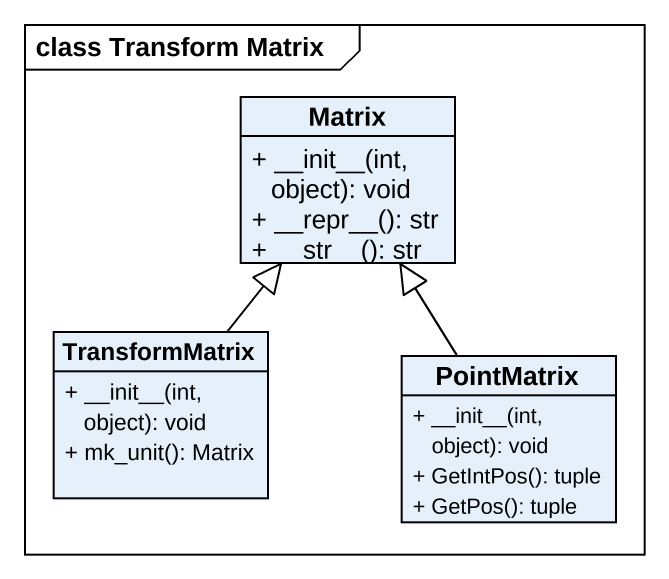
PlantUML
@startuml
mainframe class Transform Matrix
hide circle
hide empty members
skinparam classAttributeIconSize 0
class Matrix {
  + ~__init~__(int, object): void
  + ~__repr~__(): str
  + ~__str~__(): str
}
class TransformMatrix {
  + ~__init~__(int, object): void
  + mk_unit(): Matrix
}
class PointMatrix {
  + ~__init~__(int, object): void
  + GetIntPos(): tuple
  + GetPos(): tuple
}
TransformMatrix -up-|> Matrix
PointMatrix -up-|> Matrix
@enduml
